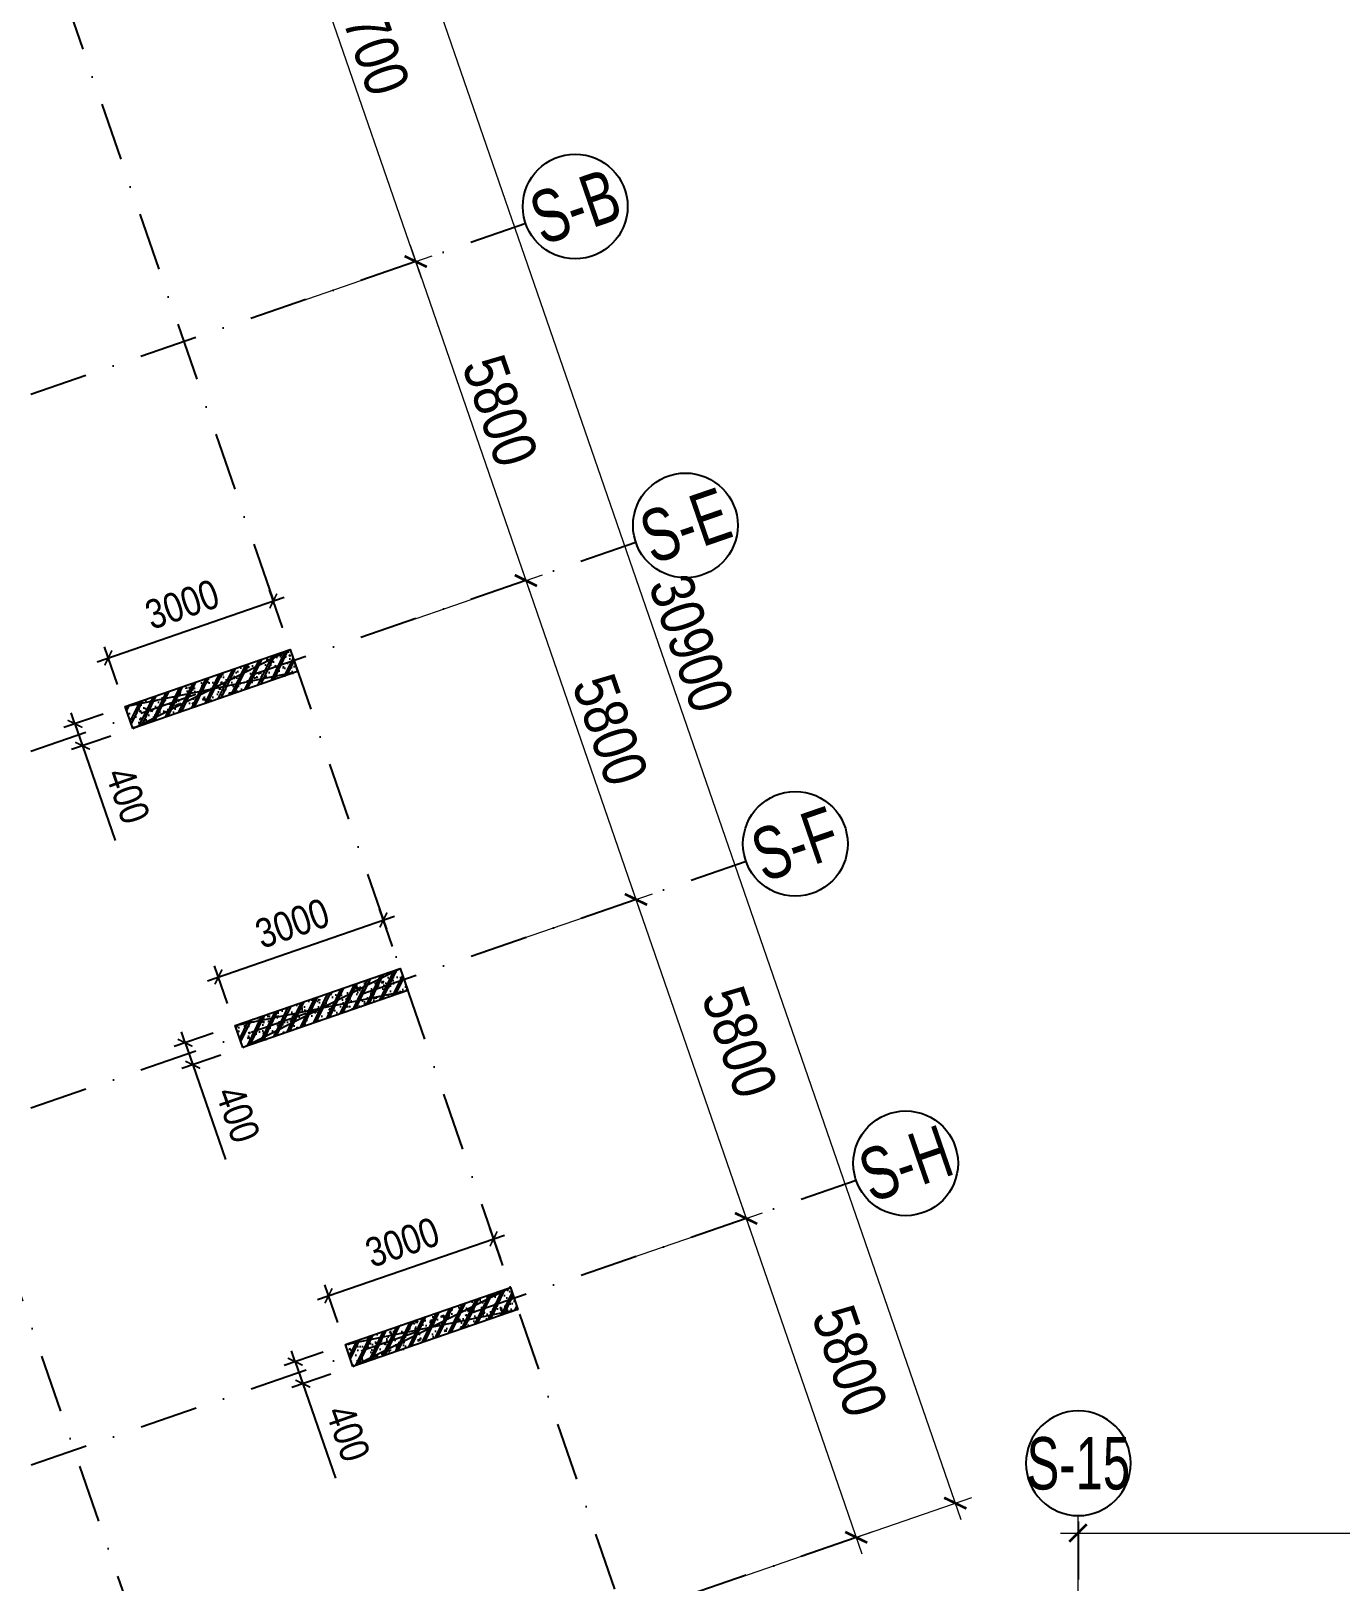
# Model space of a CAD drawing. Header units: millimetres. Extents: x 13965 to 1327256, y -72704 to 46237.
# Drawn here: x 90284 to 112798, y -7183 to 19477 of the extents above; entities that cross this region are included whole.
import ezdxf
from ezdxf.enums import TextEntityAlignment as Align

# ---------------------------------------------------------------- set-up
doc = ezdxf.new("R2010")
doc.units = ezdxf.units.MM
doc.header["$MEASUREMENT"] = 0
doc.linetypes.add('DASHDOT', pattern=[1, 0.5, -0.25, 0, -0.25])
for name, color, linetype in [('AUDIT_I_220807103235-17', 50, 'Continuous'), ('KC2-DIM', 251, 'Continuous'), ('KT-Dim', 8, 'Continuous'), ('KT-Luoi truc South Tower', 8, 'DASHDOT'), ('ST_MBDV Cot vach 220805$0$AUDIT_I_220805193045-1', 50, 'Continuous'), ('Xref_ST_MBDV Cot vach 30.7.2022|Xref_ST_MBDV Cot vach 30.7.2022|Xref_ST_MBDV Cot vach 30.7.2022|Xref_ST_MBDV Cot vach 30.7.2022|A-GRID-SYM', 50, 'Continuous'), ('Xref_ST_MBDV Cot vach 30.7.2022|Xref_ST_MBDV Cot vach 30.7.2022|Xref_ST_MBDV Cot vach 30.7.2022|Xref_ST_MBDV Cot vach 30.7.2022|KC-Betong', 6, 'Continuous')]:
    doc.layers.add(name, color=color, linetype=linetype)
doc.layers.add('KT-Kich thuoc', color=159, linetype='Continuous', lineweight=18)
doc.styles.add('Arial Narrow', font='ARIALN.TTF')
doc.styles.add('HBA-Text', font='GOTHIC.TTF')
doc.styles.add('ST_MBDV Cot vach 220805$0$HBA-Text', font='GOTHIC.TTF')
doc.dimstyles.new('ccu12-200', dxfattribs={"dimscale": 200, "dimtxt": 2.5, "dimasz": 1, "dimexe": 1, "dimexo": 2, "dimgap": 1, "dimtad": 1, "dimdec": 0, "dimdsep": 46, "dimtxsty": 'Arial Narrow', "dimblk": 'ARCHTICK', "dimcen": -1, "dimdle": 1, "dimclrd": 256, "dimclre": 256, "dimclrt": 3, "dimadec": 0, "dimazin": 2, "dimtfac": 0.1, "dimtdec": 0, "dimtmove": 0, "dimatfit": 1, "dimldrblk": 'ARCHTICK', "dimfxl": 1, "dimtvp": 0.833333, "dimtolj": 1, "dimtzin": 12, "dimarcsym": 0})
doc.dimstyles.new('CCU_1-300', dxfattribs={"dimscale": 300, "dimtxt": 2.5, "dimasz": 1, "dimexe": 1, "dimexo": 2, "dimgap": 0.5, "dimtad": 1, "dimdec": 0, "dimdsep": 46, "dimtxsty": 'Arial Narrow', "dimblk": 'ARCHTICK', "dimcen": -1, "dimdle": 1, "dimclrd": 256, "dimclre": 256, "dimclrt": 3, "dimadec": 0, "dimazin": 2, "dimtfac": 0.1, "dimtdec": 0, "dimtix": 1, "dimtmove": 2, "dimatfit": 1, "dimfxl": 1, "dimtvp": 0.833333, "dimtolj": 1, "dimtzin": 12, "dimarcsym": 0})

# ---------------------------------------------------------------- blocks, each defined once
blk = doc.blocks.new('_ArchTick')
at = {"color": 0, "const_width": 0.15}
blk.add_lwpolyline([(-0.5, -0.5), (0.5, 0.5)], dxfattribs=at)
blk = doc.blocks.new('*D1040')
at = {"layer": 'Defpoints', "color": 0, "transparency": 16777216}
for p in [(-45982, 48779), (-41521, 44184), (-44090, 43297, 0)]:
    blk.add_point(p, dxfattribs=at)
at = {"layer": 'KT-Kich thuoc', "lineweight": -2, "transparency": 16777216}
for p, q in [((-43511, 49950), (-41423, 43900)), ((-45415, 48975), (-43130, 49764)), ((-43523, 43493), (-41237, 44282))]:
    blk.add_line(p, q, dxfattribs=at)
at = {"layer": 'KT-Kich thuoc', "lineweight": -2, "transparency": 16777216, "xscale": 300, "yscale": 300, "zscale": 300}
for p, rotation in [((-43414, 49666), 109.0471074798708), ((-41521, 44184), 289.0471074798708)]:
    blk.add_blockref('_ArchTick', p, dxfattribs=dict(at, rotation=rotation))
at = {"layer": 'KT-Kich thuoc', "color": 3, "transparency": 16777216, "insert": (-41963, 47099), "char_height": 750, "attachment_point": 5, "rotation": 289.0471, "style": 'Arial Narrow'}
blk.add_mtext('\\A1;5800', dxfattribs=at)
blk = doc.blocks.new('*D1041')
at = {"layer": 'Defpoints', "color": 0, "transparency": 16777216}
for p in [(-47874, 54262, 0), (-43413, 49666), (-45982, 48779)]:
    blk.add_point(p, dxfattribs=at)
at = {"layer": 'KT-Kich thuoc', "lineweight": -2, "transparency": 16777216}
for p, q in [((-47307, 54458), (-45022, 55247)), ((-45404, 55432), (-43315, 49383)), ((-45415, 48975), (-43129, 49764))]:
    blk.add_line(p, q, dxfattribs=at)
at = {"layer": 'KT-Kich thuoc', "lineweight": -2, "transparency": 16777216, "xscale": 300, "yscale": 300, "zscale": 300}
for p, rotation in [((-45306, 55149), 109.0471074798708), ((-43413, 49666), 289.0471074798708)]:
    blk.add_blockref('_ArchTick', p, dxfattribs=dict(at, rotation=rotation))
at = {"layer": 'KT-Kich thuoc', "color": 3, "transparency": 16777216, "insert": (-43856, 52582), "char_height": 750, "attachment_point": 5, "rotation": 289.0471, "style": 'Arial Narrow'}
blk.add_mtext('\\A1;5800', dxfattribs=at)
blk = doc.blocks.new('*D1045')
at = {"layer": 'Defpoints', "color": 0, "transparency": 16777216}
for p in [(-44089, 43297, 0), (-39628, 38701), (-42197, 37814, 0)]:
    blk.add_point(p, dxfattribs=at)
at = {"layer": 'KT-Kich thuoc', "lineweight": -2, "transparency": 16777216}
for p, q in [((-43522, 43493), (-41237, 44282)), ((-41619, 44467), (-39530, 38418)), ((-41630, 38010), (-39344, 38799))]:
    blk.add_line(p, q, dxfattribs=at)
at = {"layer": 'KT-Kich thuoc', "lineweight": -2, "transparency": 16777216, "xscale": 300, "yscale": 300, "zscale": 300}
for p, rotation in [((-41521, 44184), 109.0471074798708), ((-39628, 38701), 289.0471074798708)]:
    blk.add_blockref('_ArchTick', p, dxfattribs=dict(at, rotation=rotation))
at = {"layer": 'KT-Kich thuoc', "color": 3, "transparency": 16777216, "insert": (-39739, 41731), "char_height": 750, "attachment_point": 5, "rotation": 289.0471, "style": 'Arial Narrow'}
blk.add_mtext('\\A1;5800', dxfattribs=at)
blk = doc.blocks.new('*D1046')
at = {"layer": 'Defpoints', "color": 0, "transparency": 16777216}
for p in [(-42197, 37814, 0), (-37735, 33219), (-40305, 32332, 0)]:
    blk.add_point(p, dxfattribs=at)
at = {"layer": 'KT-Kich thuoc', "lineweight": -2, "transparency": 16777216}
for p, q in [((-39726, 38985), (-37637, 32935)), ((-41630, 38010), (-39344, 38799)), ((-39737, 32528), (-37452, 33317))]:
    blk.add_line(p, q, dxfattribs=at)
at = {"layer": 'KT-Kich thuoc', "lineweight": -2, "transparency": 16777216, "xscale": 300, "yscale": 300, "zscale": 300}
for p, rotation in [((-39628, 38701), 109.0471074798708), ((-37735, 33219), 289.0471074798708)]:
    blk.add_blockref('_ArchTick', p, dxfattribs=dict(at, rotation=rotation))
at = {"layer": 'KT-Kich thuoc', "color": 3, "transparency": 16777216, "insert": (-37846, 36248), "char_height": 750, "attachment_point": 5, "rotation": 289.0471, "style": 'Arial Narrow'}
blk.add_mtext('\\A1;5800', dxfattribs=at)
blk = doc.blocks.new('ST_MBDV Cot vach 220805$0$GRID-SYM-flat-103')
at = {"layer": 'ST_MBDV Cot vach 220805$0$AUDIT_I_220805193045-1'}
blk.add_circle((0, 0, 0), 900, dxfattribs=at)
at = {"layer": 'ST_MBDV Cot vach 220805$0$AUDIT_I_220805193045-1', "style": 'ST_MBDV Cot vach 220805$0$HBA-Text'}
blk.add_attdef('GRID', text='', height=900, rotation=19.0471, dxfattribs=at).set_placement((0, 0, 0), align=Align.MIDDLE_CENTER)
blk = doc.blocks.new('*D1067')
at = {"layer": 'Defpoints', "color": 0, "transparency": 16777216}
for p in [(-48876, 62062, 0), (-36033, 33807), (-38792, 32854, 0)]:
    blk.add_point(p, dxfattribs=at)
at = {"layer": 'KT-Kich thuoc', "lineweight": -2, "transparency": 16777216}
for p, q in [((-46215, 63298), (-35935, 33523)), ((-48308, 62258), (-45834, 63113)), ((-38225, 33050), (-35749, 33904))]:
    blk.add_line(p, q, dxfattribs=at)
at = {"layer": 'KT-Kich thuoc', "lineweight": -2, "transparency": 16777216, "xscale": 300, "yscale": 300, "zscale": 300}
for p, rotation in [((-46117, 63015), 109.0471074798708), ((-36033, 33807), 289.0471074798708)]:
    blk.add_blockref('_ArchTick', p, dxfattribs=dict(at, rotation=rotation))
at = {"layer": 'KT-Kich thuoc', "color": 3, "transparency": 16777216, "insert": (-40571, 48585), "char_height": 750, "attachment_point": 5, "rotation": 289.0471, "style": 'Arial Narrow'}
blk.add_mtext('\\A1;30900', dxfattribs=at)
blk = doc.blocks.new('*D1068')
at = {"layer": 'Defpoints', "color": 0, "transparency": 16777216}
for p in [(-47819, 62427), (-48876, 62062), (-47874, 54262)]:
    blk.add_point(p, dxfattribs=at)
at = {"layer": 'KT-Kich thuoc', "lineweight": -2, "transparency": 16777216}
for p, q in [((-45208, 54865), (-47916, 62711)), ((-48308, 62258), (-47535, 62525)), ((-47307, 54458), (-45022, 55247))]:
    blk.add_line(p, q, dxfattribs=at)
at = {"layer": 'KT-Kich thuoc', "lineweight": -2, "transparency": 16777216, "xscale": 300, "yscale": 300, "zscale": 300}
for p, rotation in [((-47819, 62427), 109.0471074798708), ((-45306, 55149), 289.0471074798708)]:
    blk.add_blockref('_ArchTick', p, dxfattribs=dict(at, rotation=rotation))
at = {"layer": 'KT-Kich thuoc', "color": 3, "transparency": 16777216, "insert": (-46058, 58962), "char_height": 750, "attachment_point": 5, "rotation": 289.0471, "style": 'Arial Narrow'}
blk.add_mtext('\\A1;7700', dxfattribs=at)
blk = doc.blocks.new('*D1073')
at = {"layer": 'Defpoints', "color": 0, "transparency": 16777216}
for p in [(-6323, 33292), (-33923, 28921), (-6323, 28921)]:
    blk.add_point(p, dxfattribs=at)
at = {"layer": 'KT-Kich thuoc', "lineweight": -2, "transparency": 16777216}
for p, q in [((-33923, 29521), (-33923, 33592)), ((-6323, 29521), (-6323, 33592)), ((-34223, 33292), (-6023, 33292))]:
    blk.add_line(p, q, dxfattribs=at)
at = {"layer": 'KT-Kich thuoc', "lineweight": -2, "transparency": 16777216, "xscale": 300, "yscale": 300, "zscale": 300, "rotation": 180}
blk.add_blockref('_ArchTick', (-33923, 33292), dxfattribs=at)
at = {"layer": 'KT-Kich thuoc', "lineweight": -2, "transparency": 16777216, "xscale": 300, "yscale": 300, "zscale": 300}
blk.add_blockref('_ArchTick', (-6323, 33292), dxfattribs=at)
at = {"layer": 'KT-Kich thuoc', "color": 3, "transparency": 16777216, "insert": (-20123, 33825), "char_height": 750, "attachment_point": 5, "style": 'Arial Narrow'}
blk.add_mtext('\\A1;27600', dxfattribs=at)
blk = doc.blocks.new('GRID-SYM-flat-73')
at = {"layer": 'Xref_ST_MBDV Cot vach 30.7.2022|Xref_ST_MBDV Cot vach 30.7.2022|Xref_ST_MBDV Cot vach 30.7.2022|Xref_ST_MBDV Cot vach 30.7.2022|A-GRID-SYM'}
blk.add_circle((0, 0, 0), 900, dxfattribs=at)
at = {"layer": 'Xref_ST_MBDV Cot vach 30.7.2022|Xref_ST_MBDV Cot vach 30.7.2022|Xref_ST_MBDV Cot vach 30.7.2022|Xref_ST_MBDV Cot vach 30.7.2022|A-GRID-SYM', "style": 'HBA-Text'}
blk.add_attdef('GRID', text='', height=900, rotation=359.6303, dxfattribs=at).set_placement((0, 0, 0), align=Align.MIDDLE_CENTER)
blk = doc.blocks.new('*D138')
at = {"layer": 'Defpoints', "color": 0, "transparency": 16777216}
for p in [(98234, -1285), (98522, -2120, 0), (95686, -3099, 0)]:
    blk.add_point(p, dxfattribs=at)
at = {"layer": 'KC2-DIM', "lineweight": -2, "transparency": 16777216}
for p, q in [((95209, -2329), (98423, -1220)), ((98391, -1742), (98168, -1096)), ((95556, -2721), (95333, -2075))]:
    blk.add_line(p, q, dxfattribs=at)
at = {"layer": 'KC2-DIM', "lineweight": -2, "transparency": 16777216, "xscale": 200, "yscale": 200, "zscale": 200}
for p, rotation in [((98234, -1285), 19.04713795321682), ((95398, -2264), 199.0471379532168)]:
    blk.add_blockref('_ArchTick', p, dxfattribs=dict(at, rotation=rotation))
at = {"layer": 'KC2-DIM', "color": 3, "transparency": 16777216, "insert": (96667, -1344), "char_height": 500, "attachment_point": 5, "rotation": 19.0471, "style": 'Arial Narrow'}
blk.add_mtext('\\A1;3000', dxfattribs=at)
blk = doc.blocks.new('*D139')
at = {"layer": 'Defpoints', "color": 0, "transparency": 16777216}
for p in [(95686, -3099, 0), (95817, -3477, 0), (94956, -3774)]:
    blk.add_point(p, dxfattribs=at)
at = {"layer": 'KC2-DIM', "lineweight": -2, "transparency": 16777216}
for p, q in [((95308, -3230), (94636, -3462)), ((94825, -3396), (94760, -3207)), ((94825, -3396), (94956, -3774)), ((95439, -3608), (94767, -3840)), ((94956, -3774), (95517, -5401))]:
    blk.add_line(p, q, dxfattribs=at)
at = {"layer": 'KC2-DIM', "lineweight": -2, "transparency": 16777216, "xscale": 200, "yscale": 200, "zscale": 200}
for p, rotation in [((94825, -3396), 289.0471379532172), ((94956, -3774), 109.0471379532172)]:
    blk.add_blockref('_ArchTick', p, dxfattribs=dict(at, rotation=rotation))
at = {"layer": 'KC2-DIM', "color": 3, "transparency": 16777216, "insert": (95732, -4628), "char_height": 500, "attachment_point": 5, "rotation": 289.0471, "style": 'Arial Narrow'}
blk.add_mtext('\\A1;400', dxfattribs=at)
blk = doc.blocks.new('*D140')
at = {"layer": 'Defpoints', "color": 0, "transparency": 16777216}
for p in [(96341, 4197), (96630, 3362, 0), (93794, 2383, 0)]:
    blk.add_point(p, dxfattribs=at)
at = {"layer": 'KC2-DIM', "lineweight": -2, "transparency": 16777216}
for p, q in [((96499, 3740), (96276, 4386)), ((93317, 3153), (96530, 4263)), ((93663, 2761), (93440, 3407))]:
    blk.add_line(p, q, dxfattribs=at)
at = {"layer": 'KC2-DIM', "lineweight": -2, "transparency": 16777216, "xscale": 200, "yscale": 200, "zscale": 200}
for p, rotation in [((96341, 4197), 19.04713795321682), ((93506, 3218), 199.0471379532168)]:
    blk.add_blockref('_ArchTick', p, dxfattribs=dict(at, rotation=rotation))
at = {"layer": 'KC2-DIM', "color": 3, "transparency": 16777216, "insert": (94775, 4138), "char_height": 500, "attachment_point": 5, "rotation": 19.0471, "style": 'Arial Narrow'}
blk.add_mtext('\\A1;3000', dxfattribs=at)
blk = doc.blocks.new('*D141')
at = {"layer": 'Defpoints', "color": 0, "transparency": 16777216}
for p in [(93794, 2383, 0), (93925, 2005, 0), (93064, 1708)]:
    blk.add_point(p, dxfattribs=at)
at = {"layer": 'KC2-DIM', "lineweight": -2, "transparency": 16777216}
for p, q in [((93416, 2253), (92744, 2021)), ((92933, 2086), (92868, 2275)), ((93546, 1874), (92874, 1642)), ((92933, 2086), (93064, 1708)), ((93064, 1708), (93625, 81))]:
    blk.add_line(p, q, dxfattribs=at)
at = {"layer": 'KC2-DIM', "lineweight": -2, "transparency": 16777216, "xscale": 200, "yscale": 200, "zscale": 200}
for p, rotation in [((92933, 2086), 289.0471379532172), ((93064, 1708), 109.0471379532172)]:
    blk.add_blockref('_ArchTick', p, dxfattribs=dict(at, rotation=rotation))
at = {"layer": 'KC2-DIM', "color": 3, "transparency": 16777216, "insert": (93840, 854), "char_height": 500, "attachment_point": 5, "rotation": 289.0471, "style": 'Arial Narrow'}
blk.add_mtext('\\A1;400', dxfattribs=at)
blk = doc.blocks.new('*D142')
at = {"layer": 'Defpoints', "color": 0, "transparency": 16777216}
for p in [(94449, 9680), (94737, 8845, 0), (91901, 7866, 0)]:
    blk.add_point(p, dxfattribs=at)
at = {"layer": 'KC2-DIM', "lineweight": -2, "transparency": 16777216}
for p, q in [((94606, 9223), (94383, 9869)), ((91424, 8635), (94638, 9745)), ((91771, 8244), (91548, 8890))]:
    blk.add_line(p, q, dxfattribs=at)
at = {"layer": 'KC2-DIM', "lineweight": -2, "transparency": 16777216, "xscale": 200, "yscale": 200, "zscale": 200}
for p, rotation in [((94449, 9680), 19.04713795321683), ((91613, 8701), 199.0471379532169)]:
    blk.add_blockref('_ArchTick', p, dxfattribs=dict(at, rotation=rotation))
at = {"layer": 'KC2-DIM', "color": 3, "transparency": 16777216, "insert": (92882, 9621), "char_height": 500, "attachment_point": 5, "rotation": 19.0471, "style": 'Arial Narrow'}
blk.add_mtext('\\A1;3000', dxfattribs=at)
blk = doc.blocks.new('*D143')
at = {"layer": 'Defpoints', "color": 0, "transparency": 16777216}
for p in [(91901, 7866, 0), (92032, 7487, 0), (91171, 7190)]:
    blk.add_point(p, dxfattribs=at)
at = {"layer": 'KC2-DIM', "lineweight": -2, "transparency": 16777216}
for p, q in [((91523, 7735), (90851, 7503)), ((91040, 7568), (90975, 7757)), ((91040, 7568), (91171, 7190)), ((91654, 7357), (90982, 7125)), ((91171, 7190), (91732, 5564))]:
    blk.add_line(p, q, dxfattribs=at)
at = {"layer": 'KC2-DIM', "lineweight": -2, "transparency": 16777216, "xscale": 200, "yscale": 200, "zscale": 200}
for p, rotation in [((91040, 7568), 289.0471379532172), ((91171, 7190), 109.0471379532172)]:
    blk.add_blockref('_ArchTick', p, dxfattribs=dict(at, rotation=rotation))
at = {"layer": 'KC2-DIM', "color": 3, "transparency": 16777216, "insert": (91947, 6336), "char_height": 500, "attachment_point": 5, "rotation": 289.0471, "style": 'Arial Narrow'}
blk.add_mtext('\\A1;400', dxfattribs=at)
blk = doc.blocks.new('*U37')
h = blk.add_hatch()
h.set_pattern_fill('VATLIEU04', color=250, scale=40, style=0, pattern_type=2)
h.set_pattern_definition([(50, (-550, 3050), (286.904, -25.101), [30, -330]), (355, (-550, 3050), (-55.5, 300.877), [24, -264]), (100.451, (-526.1, 3047.9), (231.404, 275.776), [25.496, -280.457]), (46.184, (-550, 3130), (426.896, -66.208), [45, -495]), (96.636, (-514.43, 3124.5), (373.865, 389.647), [38.244, -420.685]), (351.184, (-550, 3130), (373.865, 389.65), [36, -396]), (21, (-510, 3110), (238.763, -161.048), [30, -330]), (326, (-510, 3110), (97.326, 290.06), [24, -264]), (71.451, (-490.1, 3096.58), (336.09, 129.012), [25.496, -280.457]), (37.5, (-550, 3050), (4.864, 133.1575), [0, -260.8, 0, -268, 0, -265]), (7.5, (-550, 3050), (105.228, 157.7647), [0, -152.8, 0, -254.8, 0, -101]), (327.5, (-639.2, 3050), (213.529, -9.022), [0, -100, 0, -312, 0, -414]), (317.5, (-679.2, 3050), (233.274, 40.042), [0, -130, 0, -207.2, 0, -294]), (45, (-550, 3050), (-120.208, 120.208), []), (45, (-550, 3099), (-120.208, 120.208), [])])
h.paths.add_polyline_path([(-475, -475), (-75, -475), (-75, 2525), (-475, 2525)])
at = {"color": 6, "ltscale": 0.25}
blk.add_lwpolyline([(-475, -475), (-75, -475), (-75, 2525), (-475, 2525)], close=True, dxfattribs=at)
at = {"layer": 'Defpoints', "linetype": 'ByBlock', "ltscale": 30}
for p, q in [((-75, -475), (-475, 2525)), ((-475, -475), (-75, 2525))]:
    blk.add_line(p, q, dxfattribs=at)
blk = doc.blocks.new('MBC-T8')
at = {"layer": 'Xref_ST_MBDV Cot vach 30.7.2022|Xref_ST_MBDV Cot vach 30.7.2022|Xref_ST_MBDV Cot vach 30.7.2022|Xref_ST_MBDV Cot vach 30.7.2022|KC-Betong', "linetype": 'ByBlock', "xscale": -0.9999999999999998, "rotation": 289.0471379532163}
for p in [(-24904, 30255, 0), (-23011, 24773, 0), (-21118, 19290, 0)]:
    blk.add_blockref('*U37', p, dxfattribs=at)
blk = doc.blocks.new('MBCV-T8')
blk.add_blockref('MBC-T8', (30901, -15834, 0))
blk = doc.blocks.new('Asix South Tower')
at = {"layer": 'KT-Luoi truc South Tower', "ltscale": 2000}
for p, q in [((-53965.4, 67304.5), (-40792.5, 29149.9)), ((-61527.4, 64693.7), (-45306.5, 17710.6)), ((-43415.2, 55801.6), (-67725.7, 47408.4)), ((-41522.4, 50319.2), (-65827.2, 41928)), ((-39629.6, 44836.7), (-71714.8, 33759.3)), ((-37736.8, 39354.3), (-105450.5, 15976.2)), ((-33923, 33491.9), (-33923, -4459.1)), ((-37735.1, 33218.9), (-103274.2, 10591.7))]:
    blk.add_line(p, q, dxfattribs=at)
at = {"layer": 'KT-Dim'}
ref = blk.add_blockref('GRID-SYM-flat-73', (-33917.9, 34491.9, 0), dxfattribs=dict(at, xscale=-1, rotation=179.6748020054017))
ref.add_attrib('GRID', 'S-15', dxfattribs={"layer": 'AUDIT_I_220807103235-17', "height": 900, "style": 'HBA-Text', "width": 0.7}).set_placement((-33917.9, 34491.9, 0), align=Align.MIDDLE_CENTER)
at = {"layer": 'KT-Kich thuoc'}
ref = blk.add_blockref('ST_MBDV Cot vach 220805$0$GRID-SYM-flat-103', (-42564.5, 56095.3, 0), dxfattribs=at)
ref.add_attrib('GRID', 'S-B', dxfattribs={"layer": 'ST_MBDV Cot vach 220805$0$AUDIT_I_220805193045-1', "height": 900, "rotation": 19, "style": 'ST_MBDV Cot vach 220805$0$HBA-Text', "width": 0.75}).set_placement((-42564.5, 56095.3, 0), align=Align.MIDDLE_CENTER)
ref = blk.add_blockref('ST_MBDV Cot vach 220805$0$GRID-SYM-flat-103', (-40671.7, 50612.9, 0), dxfattribs=at)
ref.add_attrib('GRID', 'S-E', dxfattribs={"layer": 'ST_MBDV Cot vach 220805$0$AUDIT_I_220805193045-1', "height": 900, "rotation": 19, "style": 'ST_MBDV Cot vach 220805$0$HBA-Text', "width": 0.75}).set_placement((-40671.7, 50612.9, 0), align=Align.MIDDLE_CENTER)
ref = blk.add_blockref('ST_MBDV Cot vach 220805$0$GRID-SYM-flat-103', (-38781.7, 45138.8, 0), dxfattribs=at)
ref.add_attrib('GRID', 'S-F', dxfattribs={"layer": 'ST_MBDV Cot vach 220805$0$AUDIT_I_220805193045-1', "height": 900, "rotation": 19, "style": 'ST_MBDV Cot vach 220805$0$HBA-Text', "width": 0.75}).set_placement((-38781.7, 45138.8, 0), align=Align.MIDDLE_CENTER)
ref = blk.add_blockref('ST_MBDV Cot vach 220805$0$GRID-SYM-flat-103', (-36886, 39648, 0), dxfattribs=at)
ref.add_attrib('GRID', 'S-H', dxfattribs={"layer": 'ST_MBDV Cot vach 220805$0$AUDIT_I_220805193045-1', "height": 900, "rotation": 19, "style": 'ST_MBDV Cot vach 220805$0$HBA-Text', "width": 0.75}).set_placement((-36886, 39648, 0), align=Align.MIDDLE_CENTER)
for base, p1, p2, picture, middle in [((-36033, 33806.5), (-48875.5, 62062.4, 0), (-38792.1, 32854, 0), '*D1067', (-40571.3, 48584.6)), ((-47818.6, 62427.4), (-47874.4, 54262.1), (-48875.5, 62062.4), '*D1068', (-46058.4, 58962.1)), ((-43412.9, 49666.5), (-47874.4, 54262.1, 0), (-45982.3, 48779.4), '*D1041', (-43855.5, 52581.6)), ((-41520.8, 44183.8), (-45982.3, 48779.4), (-44090.1, 43296.7, 0), '*D1040', (-41963.4, 47098.9))]:
    dim = blk.add_linear_dim(base=base, p1=p1, p2=p2, angle=109.04711, dimstyle='CCU_1-300', dxfattribs=at)
    dim.commit()
    dim.dimension.update_dxf_attribs({"geometry": picture, "text_midpoint": middle})
for base, p1, p2, picture, middle in [((-39628, 38701.3), (-44089.5, 43296.9, 0), (-42197.3, 37814.3, 0), '*D1045', (-39739.1, 41730.9)), ((-37735.1, 33218.9), (-42196.7, 37814.5, 0), (-40304.5, 32331.8, 0), '*D1046', (-37846.3, 36248.5))]:
    dim = blk.add_linear_dim(base=base, p1=p1, p2=p2, angle=109.04711, dimstyle='CCU_1-300', dxfattribs=at)
    dim.commit()
    dim.dimension.update_dxf_attribs({"geometry": picture, "text_midpoint": middle, "dimtype": 128})
dim = blk.add_linear_dim(base=(-6323, 33291.9), p1=(-33923, 28921.3), p2=(-6323, 28921.3), dimstyle='CCU_1-300', dxfattribs=at)
dim.commit()
dim.dimension.update_dxf_attribs({"geometry": '*D1073', "text_midpoint": (-20123, 33824.8)})

msp = doc.modelspace()

# ---------------------------------------------------------------- block references
msp.add_blockref('MBCV-T8', (86328.4, -6330.3, 0))
at = {"layer": 'KT-Kich thuoc'}
msp.add_blockref('Asix South Tower', (142202.4, -39634.4), dxfattribs=at)

# ---------------------------------------------------------------- dimensions: what is measured, and where the dimension line sits
at = {"layer": 'KC2-DIM'}
for p1, p2, distance, picture, middle in [((91901.2, 7865.5, 0), (94737, 8844.6, 0), 883.6, '*D142', (92882.2, 9620.6, 0)), ((91901.2, 7865.5, 0), (92031.8, 7487.4, 0), -910.9, '*D143', (91947.1, 6336.4, 0)), ((93794, 2383.1, 0), (96629.8, 3362.1, 0), 883.6, '*D140', (94775, 4138.2, 0)), ((93794, 2383.1, 0), (93924.6, 2005, 0), -910.9, '*D141', (93840, 853.9, 0)), ((95686.3, -3099), (98522, -2120), 883.6, '*D138', (96667.2, -1344, 0)), ((95686.3, -3099), (95816.8, -3477.1), -910.9, '*D139', (95732.2, -4628.2, 0))]:
    dim = msp.add_aligned_dim(p1=p1, p2=p2, distance=distance, dimstyle='ccu12-200', dxfattribs=at)
    dim.commit()
    dim.dimension.update_dxf_attribs({"geometry": picture, "text_midpoint": middle})

doc.saveas('drawing.dxf')
